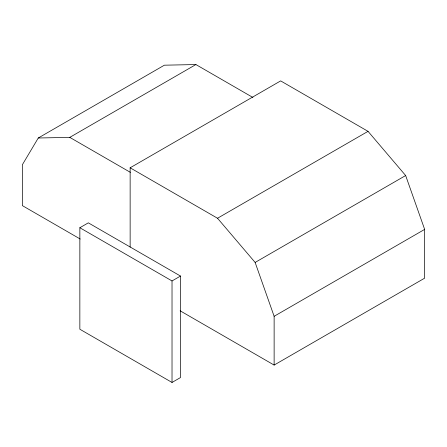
<?xml version="1.0" encoding="UTF-8"?>
<svg xmlns="http://www.w3.org/2000/svg" width="447" height="447" viewBox="0 0 447 447"><rect width="100%" height="100%" fill="white"/><g stroke="black" fill="none" stroke-linecap="round" stroke-linejoin="round"><path stroke-width="0.67" d="M252.907 97.468L195.898 64.552L164.384 65.189L38.269 138L22.35 164.753L22.35 205.614L80.236 239.033M38.269 138L69.782 137.369L195.898 64.552M130.138 247.141L130.138 167.798L280.66 80.896L368.037 131.345L405.652 175.537L424.65 229.395L424.65 278.168L274.128 365.07L180.147 310.805M79.851 227.735L88.327 222.841L180.499 276.056L180.499 377.553L172.022 382.448L79.851 329.232L79.851 227.735L172.022 280.951L180.499 276.056M130.138 167.798L217.521 218.248L368.037 131.345M274.128 365.07L274.128 316.297L255.131 262.434L405.652 175.537M274.128 316.297L424.65 229.395M69.782 137.369L130.39 172.358M217.521 218.248L255.131 262.434M172.022 280.951L172.022 382.448"/></g></svg>
